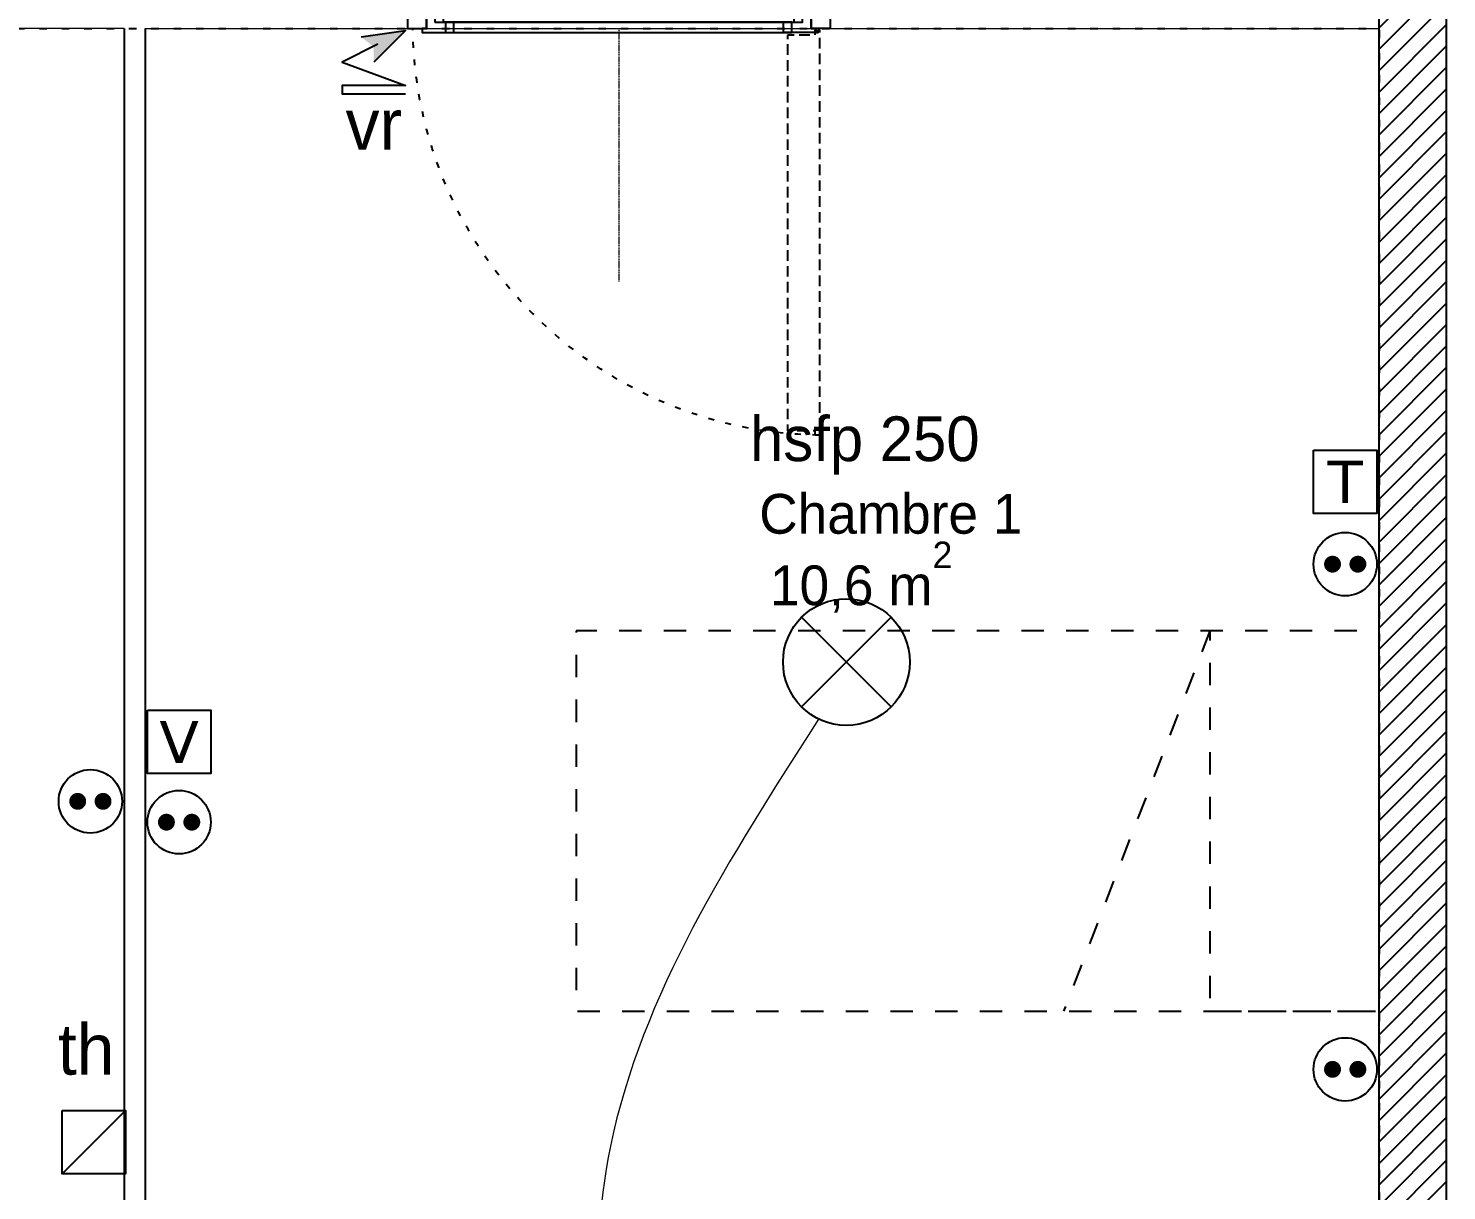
# Model space of a CAD drawing. Header units: centimetres. Extents: x 2648 to 12729, y 1890 to 6224.
# Drawn here: x 5872.3 to 6207.9, y 4608.3 to 4883.4 of the extents above; entities that cross this region are included whole.
import ezdxf

# ---------------------------------------------------------------- set-up
doc = ezdxf.new("R2010")
doc.units = ezdxf.units.CM
for name, pattern in [('ACAD_ISO03W100', [0.295276, 0.11811, -0.177165]), ('Style de ligne -14', [0.147638, 0.098425, -0.049213]), ('Style de ligne -17', [0.347222, 0.20828, -0.138942]), ('Style de ligne -18', [0.164042, 0.054681, -0.109361]), ('Style de ligne -5', [0.20828, 0.069425, -0.138855]), ('VW-01', [0.41656, 0.20828, -0.20828])]:
    doc.linetypes.add(name, pattern=pattern)
for name, color, linetype in [('B aménagement intérieur', 252, 'Continuous'), ('B Faux plafonds', 9, 'Continuous'), ('B GÈnÈral_Hatch', 252, 'Continuous'), ('B Général', 252, 'Continuous'), ('C ANNOTATIONS-prestations', 252, 'Continuous'), ('C ANNOTATIONS-texte', 252, 'Continuous'), ('C ANNOTATIONS-texte surfaces', 252, 'Continuous'), ('D SURFACES-shab', 252, 'Continuous'), ('prlm-VMC', 93, 'Continuous')]:
    doc.layers.add(name, color=color, linetype=linetype)
for name, color, linetype, lineweight in [('prlm-CHAUFF', 4, 'Continuous', 25), ('prlm-ELEC-CFA', 1, 'Continuous', 25), ('prlm-ELEC-CFO', 10, 'Continuous', 25)]:
    doc.layers.add(name, color=color, linetype=linetype, lineweight=lineweight)
doc.layers.add('prlm-ZEROPLOT', color=254, linetype='Continuous', plot=False)
doc.layers.get('prlm-VMC').off()
doc.styles.add('Eurostile', font='Eurosti.TTF')
doc.styles.add('Eurostile (bold)', font='Eurostib.TTF')
doc.styles.add('prlm-elec-cfa', font='comic.ttf', dxfattribs={"height": 12})
doc.styles.add('prlm-elec-cfo', font='comic.ttf', dxfattribs={"height": 12})
doc.styles.get("Standard").update_dxf_attribs({"font": 'isocp.shx', "height": 15})

# ---------------------------------------------------------------- blocks, each defined once
blk = doc.blocks.new('A 80.Lit 90.190')
at = {"layer": 'B Général', "linetype": 'VW-01', "ltscale": 25.4}
blk.add_line((45, 54.99), (-45, 20.35), dxfattribs=at)
at = {"layer": 'B Général', "linetype": 'VW-01', "ltscale": 25.4, "flags": 128}
for points in [[(-45, 95), (45, 95), (45, -95), (-45, -95)], [(-45, 95), (45, 95), (45, 54.99), (-45, 54.99)]]:
    blk.add_lwpolyline(points, close=True, dxfattribs=at)
blk = doc.blocks.new('A 80.Groupe-8-1')
at = {"layer": 'B Général', "linetype": 'Continuous'}
for p, q in [((5894.96, 4883.39), (5894.96, 4520.64)), ((5894.96, 4883.39), (5894.96, 4520.64)), ((5899.96, 4883.39), (5899.96, 4520.64)), ((5899.96, 4883.39), (5899.96, 4520.64))]:
    blk.add_line(p, q, dxfattribs=at)
at = {"layer": 'D SURFACES-shab', "lineweight": 18, "flags": 128}
for points in [[(5630.18, 4883.39), (5630.18, 4521.33), (5754.96, 4521.33), (5754.96, 4586.33), (5759.96, 4586.33), (5759.96, 4521.33), (5894.96, 4521.33), (5894.96, 4883.39)], [(5899.96, 4883.39), (6191.89, 4883.39), (6191.89, 4521.33), (5899.96, 4521.33)]]:
    blk.add_lwpolyline(points, close=True, dxfattribs=at)
at = {"layer": 'B aménagement intérieur', "xscale": -1, "rotation": 270}
blk.add_blockref('A 80.Lit 90.190', (6096.89, 4695.76), dxfattribs=at)
at = {"layer": 'C ANNOTATIONS-texte', "insert": (6076.37, 4763.65), "char_height": 9.412, "attachment_point": 8, "line_spacing_factor": 0.894142, "style": 'Eurostile'}
blk.add_mtext('Chambre 1', dxfattribs=at)
at = {"layer": 'C ANNOTATIONS-texte surfaces', "insert": (6069.35, 4761.92), "char_height": 9.412, "attachment_point": 2, "line_spacing_factor": 0.894142, "style": 'Eurostile'}
blk.add_mtext('10,6 m{\\H0.6667x;\\S2^ ;}', dxfattribs=at)
blk = doc.blocks.new('A 80.PF 100.220 + VR')
at = {"layer": 'B Général', "linetype": 'Continuous'}
for p, q in [((-50, 7), (-50, 17)), ((50, 7), (50, 17))]:
    blk.add_line(p, q, dxfattribs=at)
at = {"layer": 'B Général', "linetype": 'Continuous', "lineweight": 35}
for p, q in [((-50, 7), (-50, -9)), ((50, 7), (50, -9))]:
    blk.add_line(p, q, dxfattribs=at)
at = {"layer": 'B Général'}
blk.add_line((45, 9), (-45, 9), dxfattribs=at)
at = {"layer": 'B Général', "linetype": 'Style de ligne -14', "ltscale": 25.4, "flags": 128}
blk.add_lwpolyline([(47.5, 113.27), (46.5, 113.27), (46.5, 112.27), (40, 112.27), (40, 18.5), (46.5, 18.5), (46.5, 17.5), (47.5, 17.5)], close=True, dxfattribs=at)
at = {"layer": 'B Général', "flags": 128}
for points in [[(-43, 10.5), (-43, 9), (-50, 9), (-50, 17), (-45.5, 17), (-45.5, 10.5)], [(-41, 18), (41, 18), (41, 15.5), (-41, 15.5)], [(43, 10.5), (43, 9), (50, 9), (50, 17), (45.5, 17), (45.5, 10.5)], [(-43.5, 15.5), (43.5, 15.5), (43.5, 13), (-43.5, 13)], [(-41, 13), (41, 13), (41, 10.5), (-41, 10.5)]]:
    blk.add_lwpolyline(points, close=True, dxfattribs=at)
at = {"layer": 'B Général', "linetype": 'Continuous', "flags": 128}
for points in [[(-39, 15.5), (-41.5, 15.5), (-41.5, 13), (-39, 13), (-39, 10.5), (-45.5, 10.5), (-45.5, 17), (-46.5, 17), (-46.5, 18), (-39, 18)], [(39, 15.5), (41.5, 15.5), (41.5, 13), (39, 13), (39, 10.5), (45.5, 10.5), (45.5, 17), (46.5, 17), (46.5, 18), (39, 18)]]:
    blk.add_lwpolyline(points, close=True, dxfattribs=at)
at = {"layer": 'B Général', "linetype": 'Style de ligne -17', "ltscale": 25.4, "flags": 128}
blk.add_lwpolyline([(-50, 9), (50, 9), (50, -11), (-50, -11)], close=True, dxfattribs=at)
at = {"layer": 'B Général', "flags": 128}
blk.add_lwpolyline([(-50, -9), (-50, -17), (50, -17), (50, -9)], dxfattribs=at)
at = {"layer": 'B Général'}
blk.add_circle((47, 17.5), 0.5, dxfattribs=at)
at = {"layer": 'B Général', "linetype": 'Style de ligne -18', "ltscale": 25.4}
blk.add_arc((48.78, 15.78), 97.5, 90.8973, 179.2823, dxfattribs=at)
at = {"layer": 'B Général', "insert": (-21.61, 2.65), "char_height": 7.059, "attachment_point": 1, "rotation": 360, "line_spacing_factor": 0.894142, "style": 'Eurostile'}
blk.add_mtext('PF + VR', dxfattribs=at)
at = {"layer": 'C ANNOTATIONS-prestations', "attachment_point": 1, "rotation": 360, "line_spacing_factor": 0.894142}
for s, insert, char_height, style in [('1', (-41.14, -4.77), 9.41, 'Eurostile (bold)'), ('100x220', (-21.61, -7.83), 7.059, 'Eurostile')]:
    blk.add_mtext(s, dxfattribs=dict(at, insert=insert, char_height=char_height, style=style))
blk = doc.blocks.new('xi.EA')
at = {"layer": 'prlm-ZEROPLOT', "color": 250, "linetype": 'ACAD_ISO03W100', "lineweight": 0, "ltscale": 0.2}
blk.add_lwpolyline([(0, 0), (0, 60)], dxfattribs=at)
blk = doc.blocks.new('xi.PTCE')
at = {"layer": 'prlm-ELEC-CFO', "color": 0}
for points in [[(-10.61, 10.61), (10.61, -10.61)], [(10.61, 10.61), (-10.61, -10.61)]]:
    blk.add_lwpolyline(points, dxfattribs=at)
at = {"layer": 'prlm-ELEC-CFO', "color": 0, "linetype": 'ByBlock'}
blk.add_circle((0, 0), 15, dxfattribs=at)
blk = doc.blocks.new('xi.PC')
at = {"color": 0, "lineweight": 5}
blk.add_wipeout([(-7.5, -7.5), (7.5, -7.5), (7.5, 7.5), (-7.5, 7.5)], dxfattribs=at).dxf.layer = 'prlm-ELEC-CFO'
at = {"layer": 'prlm-ELEC-CFO', "color": 0, "linetype": 'ByBlock', "lineweight": 5, "const_width": 2}
for points in [[(-4, 0, 1), (-2, 0, 1)], [(2, 0, 1), (4, 0, 1)]]:
    blk.add_lwpolyline(points, format="xyb", close=True, dxfattribs=at)
at = {"layer": 'prlm-ELEC-CFO', "color": 0, "linetype": 'ByBlock', "lineweight": -2}
blk.add_circle((0, 0), 7.5, dxfattribs=at)
blk = doc.blocks.new('xi.VR')
at = {"layer": 'prlm-ELEC-CFO', "lineweight": 5}
blk.add_hatch(color=0, dxfattribs=at).paths.add_polyline_path([(-3, 6), (-0.1, 3.7), (0, 0), (7.5, 7.5)])
at = {"layer": 'prlm-ELEC-CFO', "color": 0}
for points in [[(-3, 6), (7.5, 7.5), (0, 0)], [(0.95, 4.23), (-7.5, 0), (7.5, -5.5), (-7.5, -5.5), (-7.5, -7.5), (7.5, -7.5)]]:
    blk.add_lwpolyline(points, dxfattribs=at)
blk = doc.blocks.new('xi.TEL')
at = {"layer": 'prlm-ELEC-CFA', "color": 0, "linetype": 'ByBlock', "lineweight": -2, "flags": 128}
blk.add_lwpolyline([(-7.5, 7.5), (7.5, 7.5), (7.5, -7.5), (-7.5, -7.5)], close=True, dxfattribs=at)
at = {"layer": 'prlm-ELEC-CFA', "color": 0, "linetype": 'ByBlock', "insert": (0, 0), "char_height": 10, "width": 11.36, "attachment_point": 5}
blk.add_mtext('{\\fVerdana|b0|i0|c0|p34;T}', dxfattribs=at)
blk = doc.blocks.new('xi.TV')
at = {"layer": 'prlm-ELEC-CFA', "color": 0, "linetype": 'ByBlock', "lineweight": -2, "flags": 128}
blk.add_lwpolyline([(-7.5, 7.5), (7.5, 7.5), (7.5, -7.5), (-7.5, -7.5)], close=True, dxfattribs=at)
at = {"layer": 'prlm-ELEC-CFA', "color": 0, "linetype": 'ByBlock', "insert": (0, 0), "char_height": 10, "width": 11.36, "attachment_point": 5}
blk.add_mtext('{\\fVerdana|b0|i0|c0|p34;V}', dxfattribs=at)
blk = doc.blocks.new('xi.th-ch')
at = {"layer": 'prlm-CHAUFF', "color": 0, "linetype": 'ByBlock', "lineweight": -2, "flags": 128}
blk.add_lwpolyline([(-7.5, 7.5), (7.5, 7.5), (7.5, -7.5), (-7.5, -7.5)], close=True, dxfattribs=at)
at = {"layer": 'prlm-CHAUFF', "color": 0}
blk.add_lwpolyline([(-7.5, -7.5), (7.5, 7.5)], dxfattribs=at)

msp = doc.modelspace()

# ---------------------------------------------------------------- hatches: boundary and pattern name
at = {"layer": 'B GÈnÈral_Hatch', "linetype": 'Continuous'}
h = msp.add_hatch(dxfattribs=at)
h.set_pattern_fill('50_BETON', color=256, style=0, pattern_type=2)
h.set_pattern_definition([(45, (0, 0), (2.4253472, -2.6458333), [])])
h.paths.add_polyline_path([(6191.888, 3551.389), (6207.888, 3517.389), (6207.888, 4893.389), (6191.888, 4893.389)])

# ---------------------------------------------------------------- linework, layer by layer
at = {"layer": 'B Faux plafonds', "linetype": 'Style de ligne -5', "ltscale": 25.4, "flags": 128}
msp.add_lwpolyline([(6064.343, 4300.192), (5905.888, 4300.192), (5905.888, 4390.262), (6021.888, 4390.262), (6021.888, 4516.347), (5207.383, 4516.347), (5207.383, 4398.399), (5199.962, 4398.4), (5199.962, 4300.333), (5029.964, 4300.333), (5029.964, 4883.389), (6191.888, 4883.389), (6191.888, 4381.333), (6117.388, 4381.333), (6117.388, 4300.333), (6064.343, 4300.333)], close=True, dxfattribs=at)
at = {"layer": 'B Général', "linetype": 'Continuous', "lineweight": 18}
for p, q in [((6191.888, 3551.389), (6191.888, 4893.389)), ((6207.888, 3517.389), (6207.888, 4893.389))]:
    msp.add_line(p, q, dxfattribs=at)
at = {"layer": 'B Général', "linetype": 'Continuous'}
for p, q in [((6191.888, 4300.333), (6191.888, 4893.389)), ((6207.888, 3517.389), (6207.888, 4893.389))]:
    msp.add_line(p, q, dxfattribs=at)
at = {"layer": 'prlm-ELEC-CFO', "lineweight": 13}
msp.add_spline([(6059.292, 4719.911), (6010.043, 4618.828), (6010.123, 4528.08)], degree=3, dxfattribs=at)

# ---------------------------------------------------------------- block references
at = {"layer": 'B aménagement intérieur'}
msp.add_blockref('A 80.Groupe-8-1', (0, 0), dxfattribs=at)
at = {"layer": 'B Général', "xscale": -1, "rotation": 180}
msp.add_blockref('A 80.PF 100.220 + VR', (6011.985, 4900.389), dxfattribs=at)
at = {"layer": 'prlm-CHAUFF'}
msp.add_blockref('xi.th-ch', (5887.788, 4619.761), dxfattribs=at)
at = {"layer": 'prlm-ELEC-CFA'}
for name, p in [('xi.TEL', (6183.888, 4776.07)), ('xi.TV', (5907.965, 4714.49))]:
    msp.add_blockref(name, p, dxfattribs=at)
at = {"layer": 'prlm-ELEC-CFO'}
msp.add_blockref('xi.PTCE', (6065.862, 4733.395), dxfattribs=at)
at = {"layer": 'prlm-VMC', "rotation": 180}
msp.add_blockref('xi.EA', (6011.99, 4883.389), dxfattribs=at)

# ---------------------------------------------------------------- texts
at = {"layer": 'C ANNOTATIONS-prestations', "insert": (6043.054, 4777.765), "char_height": 10.5885, "width": 79.56921, "attachment_point": 7, "line_spacing_factor": 0.894142, "style": 'Eurostile'}
msp.add_mtext('hsfp 250', dxfattribs=at)

# ---------------------------------------------------------------- next in the draw order: block references
at = {"layer": 'prlm-ELEC-CFO'}
for p in [(6183.888, 4756.57), (5886.965, 4700.437), (5907.965, 4695.503), (6183.888, 4637.002)]:
    msp.add_blockref('xi.PC', p, dxfattribs=at)

# ---------------------------------------------------------------- next in the draw order: texts
at = {"layer": 'prlm-CHAUFF', "lineweight": 20, "insert": (5885.981, 4641.679), "char_height": 12, "attachment_point": 5, "line_spacing_factor": 0.8, "style": 'prlm-elec-cfa', "bg_fill": 3, "box_fill_scale": 1.1, "bg_fill_color": 256, "bg_fill_transparency": 0}
msp.add_mtext('th', dxfattribs=at)
at = {"layer": 'prlm-ELEC-CFO', "lineweight": 20, "insert": (5954.048, 4860.671), "char_height": 12, "attachment_point": 5, "line_spacing_factor": 0.8, "style": 'prlm-elec-cfo', "bg_fill": 3, "box_fill_scale": 1.1, "bg_fill_color": 256, "bg_fill_transparency": 0}
msp.add_mtext('vr', dxfattribs=at)

# ---------------------------------------------------------------- next in the draw order: block references
at = {"layer": 'prlm-ELEC-CFO'}
msp.add_blockref('xi.VR', (5954.048, 4875.389), dxfattribs=at)

doc.saveas('drawing.dxf')
